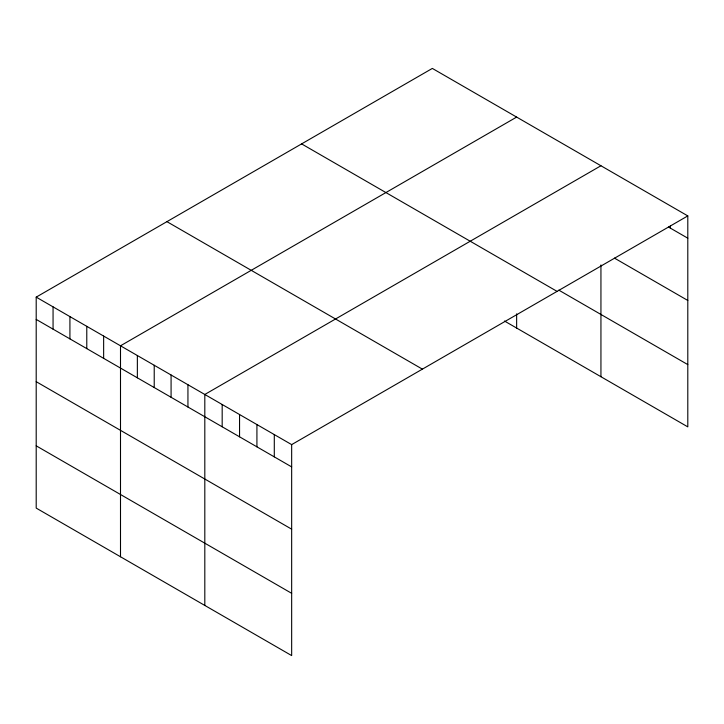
<?xml version="1.0" encoding="UTF-8"?>
<svg xmlns="http://www.w3.org/2000/svg" width="724" height="724" viewBox="0 0 724 724"><rect width="100%" height="100%" fill="white"/><g stroke="black" fill="none" stroke-linecap="round" stroke-linejoin="round"><path stroke-width="1.09" d="M687.8 215.906L291.663 444.617L291.663 655.582L36.2 508.094L36.2 297.13L432.337 68.418L687.8 215.906L687.8 426.87L504.465 321.022M516.637 117.089L120.501 345.801L120.501 556.765M600.938 165.76L204.811 394.471L204.811 605.436M668.496 227.046L687.8 238.196M614.45 258.115L687.8 300.46M558.792 290.125L687.8 364.606M301.609 143.895L557.073 291.383M166.927 221.653L422.391 369.14M36.2 297.13L291.663 444.617M36.2 319.411L291.663 466.899M36.2 381.675L291.663 529.163M36.2 445.83L291.663 593.318M670.424 225.933L670.424 228.169M600.938 264.939L600.938 376.724M516.637 313.854L516.637 328.053M274.296 434.59L274.296 456.871M256.92 424.563L256.92 446.844M239.553 414.526L239.553 436.816M222.178 404.499L222.178 426.78M187.941 384.734L187.941 407.024M171.081 375.005L171.081 397.286M154.221 365.267L154.221 387.548M137.361 355.529L137.361 377.819M103.641 336.063L103.641 358.353M86.78 326.325L86.78 348.615M69.92 316.596L69.92 338.877M53.06 306.858L53.06 329.149"/></g></svg>
